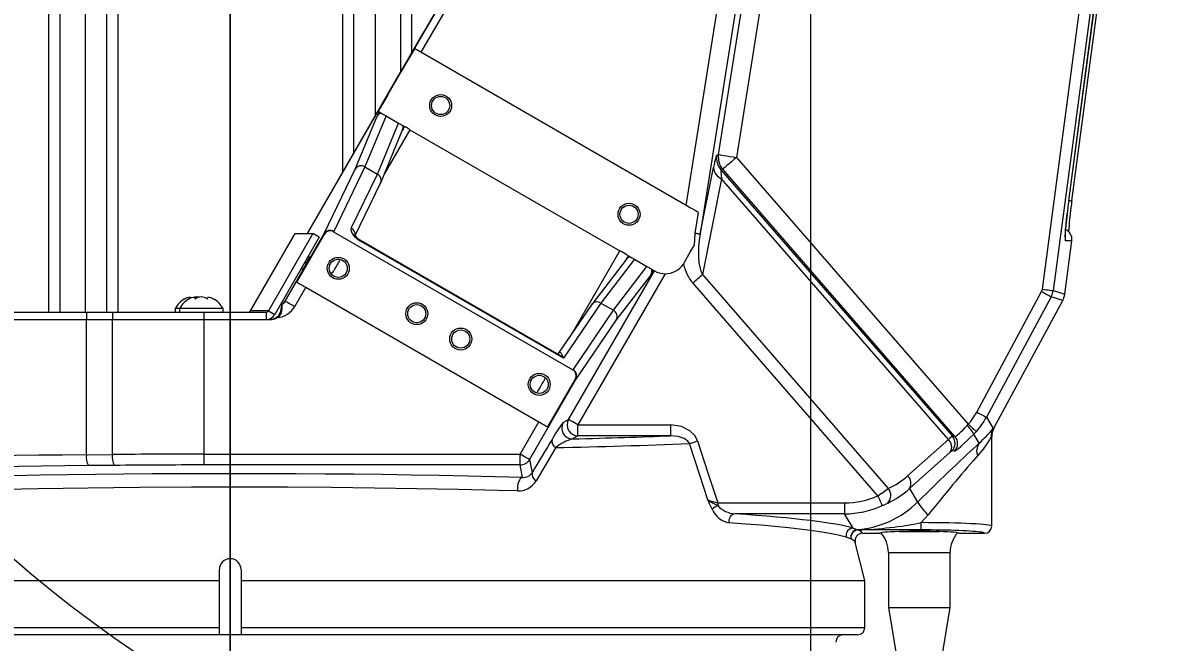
# Model space of a CAD drawing. Header units: millimetres. Extents: x 20 to 768, y 29 to 540.
# Drawn here: x 181.28 to 212.84, y 351 to 368.08 of the extents above; entities that cross this region are included whole.
import ezdxf

# ---------------------------------------------------------------- set-up
doc = ezdxf.new("R2010")
doc.units = ezdxf.units.MM
doc.linetypes.add('CENTERX2', pattern=[20.32, 12.7, -2.54, 2.54, -2.54])
doc.styles.add('SLDTEXTSTYLE0', font='TXT', dxfattribs={"width": 0.605})
doc.dimstyles.new('SLDDIMSTYLE0', dxfattribs={"dimtxt": 3.5, "dimasz": 3.5, "dimexe": 0, "dimexo": 0.0625, "dimgap": 0.875, "dimtad": 1, "dimtoh": 1, "dimlfac": 10, "dimrnd": 1e-09, "dimzin": 12, "dimdsep": 46, "dimtxsty": 'SLDTEXTSTYLE0', "dimsah": 1, "dimcen": 0.09, "dimadec": 0, "dimazin": 0, "dimtfac": 1, "dimtdec": 3, "dimtofl": 0, "dimtmove": 0, "dimatfit": 3, "dimfxl": 1, "dimfrac": 2, "dimtolj": 1, "dimtzin": 12, "dimarcsym": 0})

# ---------------------------------------------------------------- blocks, each defined once
blk = doc.blocks.new('*D8')
at = {"color": 7, "linetype": 'Continuous', "lineweight": 0, "transparency": 16777216}
for p, q in [((337.003, 378.502), (337.003, 236.735)), ((187.003, 330.847), (187.003, 236.735)), ((337.003, 238.235), (187.003, 238.235))]:
    blk.add_line(p, q, dxfattribs=at)
for points in [[(187.003, 238.235), (190.503, 237.697), (190.503, 238.774)], [(337.003, 238.235), (333.503, 238.774), (333.503, 237.697)]]:
    blk.add_solid(points, dxfattribs=at)
at = {"color": 7, "linetype": 'Continuous', "lineweight": 0, "transparency": 16777216, "insert": (256.665, 242.747), "char_height": 3.5, "attachment_point": 1, "style": 'SLDTEXTSTYLE0'}
blk.add_mtext('1500', dxfattribs=at)
blk = doc.blocks.new('*D10')
at = {"color": 7, "linetype": 'Continuous', "lineweight": 0, "transparency": 16777216}
for p, q in [((236.441, 378.502), (236.441, 244.462)), ((187.001, 333.206), (187.001, 244.462)), ((236.441, 245.962), (187.001, 245.962))]:
    blk.add_line(p, q, dxfattribs=at)
for centre, start, end in [((209.48, 248.642), 153.4349, 206.5651), ((213.962, 248.642), 333.4349, 26.5651)]:
    blk.add_arc(centre, 5.992, start, end, dxfattribs=at)
for points in [[(187.001, 245.962), (190.501, 245.424), (190.501, 246.501)], [(236.441, 245.962), (232.941, 246.501), (232.941, 245.424)]]:
    blk.add_solid(points, dxfattribs=at)
at = {"color": 7, "linetype": 'Continuous', "lineweight": 0, "transparency": 16777216, "insert": (205.708, 250.474), "char_height": 3.5, "attachment_point": 1, "style": 'SLDTEXTSTYLE0'}
blk.add_mtext('494.4', dxfattribs=at)
blk = doc.blocks.new('*D11')
at = {"color": 7, "linetype": 'Continuous', "lineweight": 0, "transparency": 16777216}
for p, q in [((203.003, 512.502), (355.828, 512.502)), ((354.328, 252.399), (354.328, 512.502)), ((232.505, 252.399), (355.828, 252.399))]:
    blk.add_line(p, q, dxfattribs=at)
for points in [[(354.328, 512.502), (353.79, 509.002), (354.867, 509.002)], [(354.328, 252.399), (354.867, 255.899), (353.79, 255.899)]]:
    blk.add_solid(points, dxfattribs=at)
at = {"color": 7, "linetype": 'Continuous', "lineweight": 0, "transparency": 16777216, "insert": (349.816, 377.113), "char_height": 3.5, "attachment_point": 1, "rotation": 90, "style": 'SLDTEXTSTYLE0'}
blk.add_mtext('2601', dxfattribs=at)
blk = doc.blocks.new('*D12')
at = {"color": 7, "linetype": 'Continuous', "lineweight": 0, "transparency": 16777216}
for p, q in [((203.003, 368.991), (203.003, 291.474)), ((187.001, 333.206), (187.001, 291.474)), ((203.003, 292.974), (187.001, 292.974))]:
    blk.add_line(p, q, dxfattribs=at)
for points in [[(187.001, 292.974), (190.501, 292.436), (190.501, 293.513)], [(203.003, 292.974), (199.503, 293.513), (199.503, 292.436)]]:
    blk.add_solid(points, dxfattribs=at)
at = {"color": 7, "linetype": 'Continuous', "lineweight": 0, "transparency": 16777216, "insert": (190.993, 297.486), "char_height": 3.5, "attachment_point": 1, "style": 'SLDTEXTSTYLE0'}
blk.add_mtext('160', dxfattribs=at)

msp = doc.modelspace()

# ---------------------------------------------------------------- linework, layer by layer
at = {"color": 7, "linetype": 'Continuous', "lineweight": 0}
for p, q in [((187.001279, 333.205902), (187.001279, 466.742915)), ((187.001279, 466.742915), (187.002615, 330.445315)), ((187.002615, 330.445315), (187.001279, 466.742915))]:
    msp.add_line(p, q, dxfattribs=at)
at = {"color": 7, "linetype": 'CENTERX2', "lineweight": 0, "ltscale": 0.1}
msp.add_line((187.002615, 382.235932), (187.002615, 330.847306), dxfattribs=at)
at = {"color": 7, "linetype": 'Continuous', "lineweight": 15}
for p, q in [((211.86877, 377.113491), (209.696966, 360.695055)), ((209.399965, 360.734341), (211.523533, 376.788125)), ((210.124971, 363.171366), (211.23611, 371.571365)), ((210.125379, 363.171312), (211.236517, 371.571312)), ((210.209961, 363.171312), (211.3211, 371.571312)), ((191.687376, 366.692227), (193.526409, 369.828212)), ((182.002615, 360.101652), (182.002615, 369.751653)), ((183.602615, 360.101652), (183.602615, 369.751653)), ((190.402616, 369.751653), (190.402616, 364.488036)), ((192.002616, 369.751653), (192.002616, 367.253131)), ((193.698826, 369.727102), (192.25753, 367.269352)), ((199.577601, 363.043106), (200.621128, 369.631678)), ((201.140454, 369.718731), (199.958768, 362.257859)), ((200.467372, 364.446479), (201.298451, 369.693709)), ((201.791619, 369.615597), (200.960539, 364.36837)), ((191.516483, 366.388503), (192.089821, 367.36618)), ((199.577601, 363.043106), (192.25753, 367.269352)), ((191.686914, 366.712508), (189.120135, 362.266717)), ((191.687035, 366.69164), (191.678085, 366.69685)), ((191.678426, 366.697434), (191.687376, 366.692227)), ((191.334278, 366.077647), (191.081115, 365.639153)), ((191.334278, 366.077647), (191.356382, 366.114089)), ((190.44727, 364.046243), (191.052534, 365.502107)), ((191.298918, 365.513405), (190.715209, 364.109391)), ((191.112793, 365.620864), (191.081115, 365.639153)), ((191.298918, 365.513405), (191.645117, 365.313527)), ((191.06141, 363.909516), (191.645117, 365.313527)), ((191.15101, 363.669086), (191.756508, 365.125513)), ((191.957831, 365.132982), (197.744816, 361.791864)), ((200.416374, 364.431855), (200.467372, 364.446479)), ((200.960539, 364.36837), (207.355155, 357.012206)), ((189.590546, 362.267471), (190.44727, 364.046243)), ((190.714215, 364.109954), (189.854276, 362.324509)), ((190.340389, 362.415126), (191.060417, 363.910085)), ((190.715209, 364.109391), (191.060417, 363.910085)), ((199.958768, 362.257859), (200.327454, 364.089793)), ((200.583702, 364.040789), (200.532704, 364.026165)), ((200.532704, 364.026165), (206.917778, 356.68098)), ((206.987527, 356.674032), (200.583702, 364.040789)), ((190.449215, 362.211368), (191.147023, 363.66019)), ((200.553791, 363.77973), (200.022006, 361.137387)), ((206.805396, 356.588082), (200.553791, 363.77973)), ((199.908835, 362.85187), (199.818277, 362.280113)), ((187.563862, 360.138482), (188.791608, 362.266717)), ((189.283619, 362.266717), (188.055873, 360.138482)), ((188.513367, 360.401744), (189.590546, 362.267471)), ((188.791608, 362.266717), (189.283619, 362.266717)), ((188.83787, 360.92985), (189.598288, 362.246934)), ((189.456685, 362.166715), (189.283619, 362.266717)), ((189.852472, 362.319097), (196.45028, 358.509851)), ((199.818277, 362.280113), (199.79151, 361.935744)), ((189.456685, 362.166715), (188.228938, 360.038483)), ((196.187804, 358.83126), (190.596581, 362.059352)), ((196.019874, 358.949849), (190.605951, 362.075579)), ((210.013287, 360.592777), (210.208872, 362.071365)), ((210.013965, 360.592687), (210.209556, 362.071312)), ((210.208872, 362.071365), (210.037616, 362.071365)), ((189.102322, 361.4445), (189.055609, 361.471471)), ((197.928688, 361.562002), (196.970134, 360.309413)), ((198.14721, 361.559543), (197.223154, 360.352031)), ((197.56935, 360.152149), (198.49341, 361.359665)), ((198.14721, 361.559543), (198.49341, 361.359665)), ((199.517535, 361.461204), (199.496823, 361.427894)), ((189.005927, 361.269215), (188.505144, 360.401836)), ((189.006085, 361.269123), (188.505303, 360.401744)), ((189.006085, 361.269123), (189.005927, 361.269215)), ((196.330596, 357.141267), (198.697919, 361.241591)), ((198.997708, 361.161205), (196.590246, 356.991358)), ((198.606816, 361.140639), (197.648633, 359.888533)), ((198.679533, 361.252207), (198.697919, 361.241591)), ((200.022006, 361.137387), (205.14968, 355.238672)), ((189.082819, 360.788429), (188.773017, 360.251835)), ((189.082819, 360.788429), (195.509508, 357.077977)), ((204.856314, 355.037247), (199.755177, 360.905436)), ((209.696966, 360.695055), (210.013287, 360.592777)), ((186.035499, 360.465276), (186.035499, 360.490206)), ((186.369732, 360.489521), (186.369732, 360.466555)), ((186.377615, 360.460919), (186.37283, 360.489521)), ((188.505144, 360.401836), (188.505303, 360.401744)), ((188.505303, 360.401744), (188.513367, 360.401744)), ((207.589513, 357.344707), (209.377816, 360.665843)), ((209.641597, 360.523808), (207.853292, 357.202672)), ((208.062436, 356.901354), (209.957915, 360.42153)), ((208.063039, 356.901029), (209.958519, 360.421205)), ((209.957915, 360.42153), (209.641597, 360.523808)), ((165.002616, 360.101652), (183.035402, 360.101652)), ((183.035402, 360.101652), (183.035402, 359.901652)), ((183.035402, 360.101652), (183.750753, 360.101652)), ((183.750753, 360.101652), (183.750753, 359.901652)), ((183.750753, 360.101652), (186.275343, 360.101652)), ((185.484286, 360.201651), (185.484286, 360.101652)), ((185.602615, 360.201651), (185.484286, 360.201651)), ((185.602615, 360.201651), (185.602615, 360.101652)), ((186.802615, 360.201651), (185.602615, 360.201651)), ((186.275343, 360.101652), (186.275343, 359.901652)), ((186.275343, 360.101652), (187.992064, 360.101652)), ((186.802615, 360.101652), (186.802615, 360.201651)), ((188.055873, 360.138482), (187.563862, 360.138482)), ((187.992064, 360.101652), (187.992064, 359.901652)), ((188.055873, 360.138482), (188.228938, 360.038483)), ((188.409714, 360.201651), (188.435103, 360.201651)), ((188.426571, 360.306752), (188.418507, 360.306752)), ((196.964425, 360.301513), (196.047238, 358.956096)), ((197.224142, 360.351455), (196.187804, 358.83126)), ((196.454065, 358.514121), (197.570336, 360.151571)), ((197.224142, 360.351455), (197.56935, 360.152149)), ((165.002616, 359.901652), (183.035402, 359.901652)), ((183.035402, 359.901652), (183.750753, 359.901652)), ((183.035402, 356.167698), (183.035402, 359.901652)), ((183.750753, 359.901652), (186.275343, 359.901652)), ((183.750753, 356.17457), (183.750753, 359.901652)), ((186.275343, 359.901652), (187.992064, 359.901652)), ((186.275343, 359.901652), (186.275343, 356.186341)), ((186.275343, 359.901652), (188.138143, 359.901652)), ((197.648633, 359.888533), (196.536533, 358.257204)), ((196.536533, 358.257204), (195.254371, 356.036432)), ((196.514875, 358.253639), (195.754457, 356.936556)), ((207.853292, 357.202672), (208.039558, 356.890823)), ((194.994721, 356.186341), (195.509508, 357.077977)), ((196.182612, 357.055828), (196.330596, 357.141267)), ((196.590246, 356.691541), (196.590246, 356.991358)), ((196.590246, 356.991358), (199.142936, 356.991358)), ((199.142936, 356.991358), (199.142936, 356.691541)), ((207.320422, 356.971555), (207.355155, 357.012206)), ((208.059922, 356.889451), (208.064687, 356.90037)), ((196.590246, 356.691541), (196.442261, 356.606102)), ((199.142936, 356.691541), (196.590246, 356.691541)), ((205.681647, 355.587557), (206.805396, 356.588082)), ((206.917778, 356.68098), (206.987527, 356.674032)), ((207.57752, 356.811589), (207.508504, 356.739244)), ((207.659232, 356.486893), (207.508504, 356.739244)), ((208.002615, 356.662755), (208.002177, 356.664628)), ((208.002615, 354.201926), (208.002615, 356.662755)), ((206.973453, 356.265989), (206.903703, 356.272938)), ((183.035402, 356.167698), (183.750753, 356.17457)), ((186.275343, 356.186341), (186.275343, 355.886753)), ((186.275343, 356.186341), (194.994721, 356.186341)), ((194.994721, 355.886753), (194.994721, 356.186341)), ((195.254371, 356.036432), (195.32408, 355.673479)), ((206.857326, 356.237418), (205.733578, 355.236893)), ((183.804851, 355.874983), (183.089501, 355.868109)), ((194.994721, 355.886753), (186.275343, 355.886753)), ((195.060805, 355.542675), (194.994721, 355.886753)), ((205.733578, 355.236893), (205.956682, 354.863367)), ((200.44499, 354.839243), (200.44499, 354.765292)), ((200.44499, 354.839243), (203.944644, 354.839243)), ((203.944644, 354.839243), (203.944644, 354.539655)), ((203.944644, 354.539655), (200.91564, 354.539655)), ((204.180494, 354.144791), (203.944644, 354.539655)), ((206.248574, 354.510877), (206.056486, 354.296227)), ((204.180494, 354.144791), (204.304515, 354.099158)), ((204.304515, 354.099158), (204.32125, 354.095446)), ((204.317978, 354.095377), (204.32125, 354.095446)), ((204.326252, 354.094307), (204.31965, 354.094219)), ((205.455097, 354.051653), (206.550133, 354.051653)), ((204.119216, 353.851083), (203.98889, 353.896558)), ((204.124851, 353.846798), (204.119216, 353.851083)), ((204.502615, 352.701652), (204.239811, 353.752871)), ((204.433699, 354.001652), (204.902616, 354.001652)), ((207.102616, 354.001652), (207.802585, 354.001652)), ((205.152616, 353.47548), (205.152616, 351.951651)), ((206.852616, 351.951651), (206.852616, 353.47548)), ((186.702615, 352.701652), (186.702615, 353.001651)), ((187.302615, 353.001651), (187.302615, 352.701652)), ((171.965089, 352.701652), (186.702615, 352.701652)), ((186.702615, 351.401653), (186.702615, 352.701652)), ((187.302615, 352.701652), (204.502615, 352.701652)), ((187.302615, 352.701652), (187.302615, 351.401653)), ((204.502615, 351.401653), (204.502615, 352.701652)), ((205.152616, 351.951651), (205.402616, 350.451651)), ((205.152616, 351.951651), (206.852616, 351.951651)), ((206.602615, 350.451651), (206.852616, 351.951651)), ((169.502617, 351.401653), (186.702615, 351.401653)), ((186.702615, 351.201652), (169.702616, 351.201652)), ((186.702615, 351.201652), (186.702615, 351.401653)), ((187.302615, 351.201652), (186.702615, 351.201652)), ((187.302615, 351.401653), (187.302615, 351.201652)), ((187.302615, 351.401653), (204.502615, 351.401653)), ((204.302615, 351.201652), (187.302615, 351.201652))]:
    msp.add_line(p, q, dxfattribs=at)
at = {"color": 8, "linetype": 'Continuous', "lineweight": 15}
for p, q in [((182.302616, 369.751653), (182.302616, 360.101652)), ((183.002616, 369.751653), (183.002616, 360.101652)), ((183.902616, 369.751653), (183.902616, 360.101652)), ((190.102615, 363.96842), (190.102615, 369.751653)), ((191.002615, 369.751653), (191.002615, 365.527266)), ((191.702615, 366.739544), (191.702615, 369.751653)), ((191.678085, 366.69685), (189.120346, 362.266717)), ((191.957831, 365.132982), (191.249694, 363.906452)), ((210.124971, 363.171366), (210.125379, 363.171312)), ((210.209556, 362.071312), (210.208872, 362.071365)), ((189.155548, 361.644712), (189.191278, 361.624083)), ((196.441434, 359.534341), (197.744816, 361.791864)), ((189.005927, 361.269215), (188.955669, 361.29823)), ((205.152616, 353.47548), (206.852616, 353.47548))]:
    msp.add_line(p, q, dxfattribs=at)
at = {"color": 7, "linetype": 'Continuous', "lineweight": 15, "flags": 128}
for points in [[(192.25753, 367.269352), (192.225107, 367.288071), (192.19383, 367.306128), (192.164805, 367.322886), (192.139058, 367.337752), (192.117499, 367.3502), (192.100892, 367.359787), (192.089821, 367.36618)], [(191.356382, 366.114089), (191.457045, 366.28691), (191.516483, 366.388503)], [(191.112793, 365.620864), (191.13796, 365.606335), (191.16763, 365.589205)], [(191.16763, 365.589205), (191.196952, 365.572277), (191.22949, 365.553489), (191.26394, 365.533599), (191.298918, 365.513405)], [(191.645117, 365.313527), (191.679967, 365.293408), (191.71244, 365.274659), (191.741175, 365.258068), (191.764966, 365.244332)], [(191.764966, 365.244332), (191.792377, 365.228507), (191.805192, 365.221107)], [(191.957831, 365.132982), (191.9233, 365.152919), (191.890155, 365.172056), (191.859727, 365.189624), (191.833238, 365.204916), (191.811751, 365.217322), (191.805192, 365.221107)], [(200.467372, 364.446479), (200.481105, 364.444304), (200.512059, 364.439401), (200.55912, 364.431948), (200.620599, 364.422211), (200.69429, 364.410541), (200.777542, 364.397353), (200.867368, 364.383125), (200.960539, 364.36837)], [(200.960539, 364.36837), (200.889346, 364.30648), (200.820708, 364.246816), (200.757094, 364.191517), (200.700785, 364.14257), (200.653808, 364.101732), (200.617847, 364.070472), (200.594196, 364.049912), (200.583702, 364.040789)], [(199.908835, 362.85187), (199.83817, 362.892667), (199.757238, 362.939394), (199.669224, 362.990207), (199.577601, 363.043106)], [(210.029803, 362.168217), (210.029906, 362.167362), (210.029493, 362.179566), (210.029796, 362.216178), (210.032588, 362.283495), (210.0391, 362.382338), (210.04972, 362.508869), (210.064287, 362.657729), (210.081479, 362.81507)], [(199.818277, 362.280113), (199.848038, 362.275398), (199.874678, 362.271178), (199.897978, 362.267488), (199.91775, 362.264356), (199.93383, 362.261811), (199.946087, 362.259868), (199.954423, 362.258548), (199.958768, 362.257859)], [(199.517535, 361.461204), (199.697365, 361.77268), (199.79151, 361.935744)], [(197.987135, 361.65196), (197.963936, 361.665356), (197.931706, 361.683965), (197.891973, 361.706904), (197.846331, 361.733255), (197.796614, 361.761961), (197.744816, 361.791864)], [(197.987135, 361.65196), (198.003817, 361.642331), (198.027361, 361.628738)], [(198.027361, 361.628738), (198.051152, 361.615002), (198.079887, 361.598411), (198.11236, 361.579663), (198.14721, 361.559543)], [(189.175553, 361.585921), (189.175693, 361.586285), (189.172679, 361.579594), (189.160134, 361.553908), (189.133709, 361.502901), (189.093312, 361.427736), (189.039574, 361.329907), (189.004261, 361.266148)], [(198.49341, 361.359665), (198.528387, 361.339471), (198.562836, 361.319581), (198.595375, 361.300793), (198.624697, 361.283866)], [(189.777363, 361.163816), (189.835904, 361.21366), (189.854314, 361.241278)], [(198.624697, 361.283866), (198.659289, 361.263892), (198.679533, 361.252207)], [(199.755177, 360.905436), (199.792163, 360.937587), (199.828794, 360.96943), (199.864717, 361.000657), (199.899584, 361.030966), (199.933061, 361.060065), (199.964824, 361.087677), (199.994568, 361.113534), (200.022006, 361.137387)], [(188.83787, 360.92985), (188.854037, 360.920516), (188.87561, 360.908061), (188.902079, 360.892779), (188.932819, 360.875032), (188.967103, 360.855237), (189.004122, 360.833863), (189.043, 360.811418), (189.082819, 360.788429)], [(209.399965, 360.734341), (209.456076, 360.72692), (209.510173, 360.719764), (209.560309, 360.713133), (209.604688, 360.707262), (209.641713, 360.702363), (209.670055, 360.698614), (209.688696, 360.696149), (209.696966, 360.695055)], [(185.734286, 360.460919), (185.81296, 360.500717), (185.862678, 360.515857), (185.898375, 360.516292), (185.915128, 360.502979), (185.915046, 360.490206)], [(185.852615, 360.460919), (185.93129, 360.500717), (185.981008, 360.515857), (186.016705, 360.516292), (186.033457, 360.502979), (186.03329, 360.47692), (186.027615, 360.460919)], [(186.370957, 360.500717), (186.387043, 360.515857), (186.421771, 360.516292), (186.46814, 360.502979), (186.524553, 360.47692), (186.552616, 360.460919)], [(188.505144, 360.401836), (188.485344, 360.371846), (188.417488, 360.306704)], [(188.773017, 360.251835), (188.723443, 360.280457), (188.675691, 360.308024), (188.631515, 360.333529), (188.592539, 360.356033), (188.560195, 360.374707), (188.535671, 360.388866), (188.519868, 360.397992), (188.513367, 360.401744)], [(209.377816, 360.665843), (209.427652, 360.639009), (209.475696, 360.613138), (209.520225, 360.589162), (209.55964, 360.567939), (209.592523, 360.550231), (209.617695, 360.536677), (209.63425, 360.527763), (209.641597, 360.523808)], [(196.052353, 358.962828), (196.047664, 358.959761), (196.024966, 358.953127), (196.011699, 358.953792), (196.011907, 358.953682)], [(207.589513, 357.344707), (207.639347, 357.317873), (207.687393, 357.292003), (207.731922, 357.268025), (207.771335, 357.246803), (207.804219, 357.229096), (207.82939, 357.215542), (207.845947, 357.206626), (207.853292, 357.202672)], [(195.509508, 357.077977), (195.549327, 357.054988), (195.588205, 357.032542), (195.625224, 357.011169), (195.659508, 356.991375), (195.690248, 356.973627), (195.716717, 356.958346), (195.73829, 356.94589), (195.754457, 356.936556)], [(196.590246, 356.991358), (196.540672, 357.01998), (196.492921, 357.047549), (196.448745, 357.073054), (196.409768, 357.095558), (196.377424, 357.114232), (196.3529, 357.128391), (196.337097, 357.137515), (196.330596, 357.141267)], [(199.890871, 356.549606), (199.820265, 356.688216), (199.676291, 356.831387), (199.442936, 356.946546), (199.142936, 356.991358)], [(207.355155, 357.012206), (207.397017, 356.974438), (207.437387, 356.938017), (207.474828, 356.904239), (207.508002, 356.874308), (207.53573, 356.849292), (207.557022, 356.830082), (207.57112, 356.817363), (207.57752, 356.811589)], [(199.668223, 356.476845), (199.620102, 356.545612), (199.520415, 356.616046), (199.356653, 356.671694), (199.142936, 356.691541)], [(207.983875, 356.654099), (207.982607, 356.652408), (207.977499, 356.645286), (207.937278, 356.582537), (207.881939, 356.494223), (207.762712, 356.321126), (207.610613, 356.134401)], [(195.977951, 356.364194), (195.712845, 355.91628), (195.43771, 355.450809)], [(199.668223, 356.476845), (199.689528, 356.483807), (199.713357, 356.491594), (199.73941, 356.500109), (199.76736, 356.509242), (199.796858, 356.518883), (199.827534, 356.528907), (199.859004, 356.539191), (199.890871, 356.549606)], [(200.168131, 354.924245), (199.951184, 355.6009), (199.668223, 356.476845)], [(199.890871, 356.549606), (200.175835, 355.67366), (200.44499, 354.839243)], [(195.254371, 356.036432), (195.247871, 356.040186), (195.232068, 356.04931), (195.207544, 356.063469), (195.175199, 356.082143), (195.136223, 356.104645), (195.092047, 356.13015), (195.044295, 356.15772), (194.994721, 356.186341)], [(195.060805, 355.542675), (195.030244, 355.532326), (195.001173, 355.507884), (194.975007, 355.47054), (194.953021, 355.422114), (194.936287, 355.364967), (194.92562, 355.30188), (194.92154, 355.235927), (194.924244, 355.170325)], [(194.924244, 355.170325), (194.387929, 355.18466), (193.285081, 355.210346), (192.151011, 355.231835), (190.980612, 355.24912), (189.787046, 355.261962), (188.579419, 355.270277), (187.366835, 355.273985), (185.931359, 355.272347), (184.498452, 355.264259), (183.083192, 355.249837), (181.700658, 355.229205), (180.356329, 355.202361), (179.054496, 355.169481), (177.808607, 355.130942), (176.632111, 355.087124), (175.483247, 355.03584), (174.419102, 354.979174), (173.451309, 354.917807), (172.591504, 354.852419)], [(204.856314, 355.037247), (204.879671, 354.986024), (204.902199, 354.936621), (204.923096, 354.890794), (204.941621, 354.85017), (204.957114, 354.816194), (204.969026, 354.790071), (204.976934, 354.77273), (204.980555, 354.764788)], [(200.293372, 354.667483), (200.230479, 354.794647), (200.168745, 354.922998), (200.168131, 354.924245)], [(203.98889, 353.896558), (203.728731, 353.961912), (203.379294, 354.026091), (202.931523, 354.090119), (202.394879, 354.152203), (201.639613, 354.223475), (201.214056, 354.257973), (200.759567, 354.291421)], [(204.239811, 353.752871), (204.229891, 353.774035), (204.124851, 353.846798)]]:
    msp.add_lwpolyline(points, dxfattribs=at)
at = {"color": 8, "linetype": 'Continuous', "lineweight": 15, "flags": 128}
for points in [[(210.126833, 363.182306), (210.128285, 363.182116), (210.165113, 363.177243), (210.191579, 363.173744), (210.206598, 363.171756), (210.209961, 363.171312)], [(190.596581, 362.059352), (190.604236, 362.072611), (190.605951, 362.075579)], [(189.191278, 361.624083), (189.175095, 361.588371), (189.174446, 361.586425)]]:
    msp.add_lwpolyline(points, dxfattribs=at)
at = {"color": 7, "linetype": 'Continuous', "lineweight": 15}
for centre, radius in [((192.803896, 365.799207), 0.3025), ((192.803896, 365.799207), 0.25), ((198.000048, 362.799207), 0.3025), ((198.000048, 362.799207), 0.25), ((189.98069, 361.309272), 0.3025), ((189.98069, 361.309272), 0.25), ((192.145754, 360.059272), 0.3025), ((192.145754, 360.059272), 0.25), ((193.358189, 359.359272), 0.3025), ((193.358189, 359.359272), 0.25), ((195.523253, 358.109272), 0.3025), ((195.523253, 358.109272), 0.25)]:
    msp.add_circle(centre, radius, dxfattribs=at)
at = {"color": 7, "linetype": 'CENTERX2', "lineweight": 0}
for centre, radius, start, end in [((203.002615, 378.501652), 134, 299.41474731, 180), ((203.002615, 378.501652), 130.743499, 314.29658528, 194.29658528), ((143.997116, 378.501652), 74.9945, 25.50539372, 205.5), ((232.505365, 327.40139), 75.00275, 145.5, 325.5)]:
    msp.add_arc(centre, radius, start, end, dxfattribs=at)
at = {"color": 7, "linetype": 'Continuous', "lineweight": 0}
msp.add_arc((203.002615, 378.501652), 33.438664, 194.9355699, 74.9541752, dxfattribs=at)
at = {"color": 7, "linetype": 'Continuous', "lineweight": 15}
for centre, radius, start, end in [((191.794214, 366.629475), 0.134259, 149.5901663, 149.8787853), ((191.725895, 366.669471), 0.04474, 149.4265369, 150.2959545), ((193.290842, 365.001153), 2.233155, 150.0946805, 151.1805819), ((191.354152, 366.10958), 0.00503, 63.6826723, 79.9408653), ((191.217206, 365.404095), 0.191634, 104.9932385, 149.2390551), ((200.911066, 364.354183), 0.500753, 171.0767784, 220.9233856), ((200.962058, 364.368805), 0.500748, 171.0764887, 220.9236753), ((200.681615, 364.110678), 0.354776, 183.374884, 248.881705), ((221.629489, 361.501216), 11.539025, 172.6249875, 175.9076622), ((189.752067, 362.158868), 0.194637, 58.3233608, 146.0841632), ((189.761057, 362.157351), 0.185792, 60.5257605, 151.1729163), ((209.912146, 362.110652), 0.3, 352.4735359, 64.7585693), ((190.771131, 362.423367), 0.385021, 210.5311972, 244.5948107), ((184.366852, 363.915339), 5.340875, 330.2995811, 334.5956383), ((196.009799, 357.8457), 7.029931, 148.1738083, 151.117353), ((198.997919, 361.761206), 0.6, 269.9798508, 326.2536835), ((198.439604, 361.234244), 0.191629, 330.7597745, 15.0075075), ((198.997893, 361.7611), 0.599895, 239.9971024, 269.9823633), ((186.096225, 359.861754), 0.7, 120.3971521, 150.9502528), ((186.214554, 359.861754), 0.7, 120.3971521, 150.9502528), ((186.084202, 360.297683), 0.221222, 74.4650857, 105.8601423), ((186.202615, 360.230367), 0.289446, 52.7997608, 127.2002392), ((186.190677, 359.861754), 0.7, 29.0497472, 59.1732432), ((209.516889, 360.658707), 0.500756, 331.7292916, 352.4344095), ((209.518283, 360.658255), 0.5, 331.6992442, 352.4647533), ((187.500113, 360.175239), 0.073586, 270.0067977, 330.0328075), ((187.992061, 360.175349), 0.073697, 270.0030034, 329.9832994), ((187.992029, 360.175161), 0.273509, 270.007519, 330.0186345), ((188.097128, 360.211007), 0.312726, 304.1837535, 358.2856767), ((188.145637, 360.194038), 0.289566, 304.0690674, 1.5065585), ((188.823074, 360.219988), 0.413766, 167.8956427, 182.5400324), ((187.891088, 360.210388), 0.544085, 359.0798734, 10.2015475), ((196.354777, 358.349524), 0.186615, 329.081909, 59.2189415), ((196.361715, 358.342784), 0.194641, 333.9167518, 61.6756687), ((187.663787, 362.646946), 9.138358, 328.4778236, 331.5220814), ((198.728095, 355.055713), 3.237274, 141.8414906, 151.7724135), ((196.443154, 356.906435), 0.300334, 150.1702518, 269.8296698), ((196.591139, 356.991874), 0.300334, 150.1704203, 269.8296436), ((206.780031, 356.341753), 0.829863, 28.6190773, 49.3693173), ((203.401603, 360.87673), 6.115397, 314.1240998, 319.3238953), ((208.471758, 356.664249), 0.487989, 152.3349691, 181.1918713), ((208.500496, 356.663813), 0.49832, 151.5309464, 179.9062586), ((208.40576, 356.685013), 0.401745, 149.4110935, 183.1728168), ((196.088576, 356.549698), 0.215986, 170.091767, 239.1903975), ((196.756107, 355.437174), 1.210328, 105.0288956, 130.0106486), ((206.620837, 356.381573), 0.276962, 328.6350352, 48.2125849), ((206.690216, 356.484565), 0.300605, 315.250676, 40.7984182), ((206.759965, 356.477617), 0.300605, 315.2506843, 40.7984099), ((191.755281, 555.19191), 198.872551, 271.21665535, 272.28034428), ((207.9477, 356.267505), 0.362414, 142.7459945, 201.5473789), ((183.54452, 356.104953), 0.51297, 172.9741914, 207.497691), ((184.259875, 356.111827), 0.512974, 172.9744091, 207.497435), ((194.994611, 356.186993), 0.300239, 270.0210702, 329.9028799), ((195.081304, 355.831769), 0.28982, 265.9440637, 326.8954964), ((195.544007, 355.645381), 0.221715, 172.7194986, 241.3517707), ((194.943495, 355.74531), 0.575308, 268.0824085, 329.2094118), ((205.497083, 355.381047), 0.276966, 328.6356948, 48.2119254), ((168.822285, 407.833578), 63.921075, 304.31393045, 304.63290621), ((204.922005, 355.047054), 0.297579, 314.8146823, 40.0849229), ((201.755407, 357.36831), 2.914258, 236.9986601, 243.2783167), ((201.291612, 358.090139), 3.359329, 250.4617418, 255.4028503), ((200.728982, 354.158642), 0.669833, 115.0857335, 130.5661682), ((200.959492, 355.234802), 0.696528, 222.3821207, 266.3904425), ((204.053876, 356.809062), 2.72147, 275.2842381, 314.3614985), ((201.442249, 362.477876), 8.48595, 294.6428423, 295.7710985), ((207.235834, 355.625512), 1.488991, 210.7873629, 228.4678819), ((200.871818, 354.907572), 0.626293, 202.5413134, 259.6750118), ((200.953109, 354.342916), 0.200275, 100.7828131, 194.8992002), ((204.184225, 353.943848), 0.200978, 91.0637713, 193.6091682), ((204.314251, 353.898644), 0.20075, 92.7797991, 193.7045202), ((204.32005, 353.894456), 0.200932, 90.5908303, 193.7204801), ((204.321766, 353.892159), 0.202072, 90.6000033, 192.9723708), ((204.321915, 354.099276), 0.005541, 224.7220164, 245.8717456), ((203.94967, 364.905504), 10.816443, 271.9686832, 281.2318121), ((204.330108, 354.122808), 0.02876, 252.0617956, 262.2957406), ((205.274377, 286.702909), 67.398067, 89.33968638, 90.8060372), ((203.965041, 354.252699), 2.091898, 355.7178396, 1.1922871), ((207.802438, 354.201829), 0.200177, 270.0420686, 0.0278875), ((204.433939, 353.801521), 0.200131, 90.0687563, 194.0689354), ((204.352615, 353.475479), 0.8, 0, 42.5886616), ((207.652615, 353.475479), 0.8, 137.4113384, 180), ((187.002615, 353.001652), 0.3, 89.9999128, 180.0002028), ((187.002615, 353.001651), 0.3, 359.9999675, 89.9999168), ((203.902615, 351.001652), 0.2, 90, 180), ((204.302615, 351.401652), 0.2, 270, 0)]:
    msp.add_arc(centre, radius, start, end, dxfattribs=at)
at = {"color": 8, "linetype": 'Continuous', "lineweight": 15}
for centre, radius, start, end in [((191.582451, 365.197614), 0.1884, 337.499056, 14.3576943), ((190.252171, 362.242568), 0.193801, 353.028424, 62.9221199), ((209.911388, 362.110712), 0.300075, 352.4655166, 64.6001606), ((209.739265, 362.110608), 0.300921, 352.5068142, 16.9975851), ((198.078166, 361.447306), 0.188411, 105.6433, 142.500562), ((209.964191, 360.432465), 0.012608, 240.1501998, 243.2651627), ((210.006561, 360.53916), 0.054036, 82.1252926, 82.8504192)]:
    msp.add_arc(centre, radius, start, end, dxfattribs=at)
at = {"color": 7, "linetype": 'Continuous', "lineweight": 15}
for centre, major_axis, ratio, start_param, end_param in [((206.60435, 392.150137), (14.925924, 25.452702), 0.000236556, 2.584159897, 3.141593454), ((184.310348, 353.915089), (7.376687, 12.776553), 0.000236556, 5.981614644, 6.283184507), ((184.396897, 353.865119), (7.290478, 12.827108), 0.000473047, 6.06540603, 6.2831797), ((206.690558, 392.099581), (15.012474, 25.402732), 0.000354814, 3.0717809, 3.141595457), ((191.24885, 365.834905), (0.2, 0.34641), 0.034920769, 2.256841694, 2.879793266), ((191.941248, 365.435149), (0.2, 0.34641), 0.034920769, 2.256841694, 2.879793266), ((190.62037, 363.946304), (0.182509, -0.081816), 0.942691357, 1.477209859, 3.033256486), ((200.214793, 363.141586), (0.202581, 1.290343), 0.040101107, 0.018631281, 0.751669567), ((190.504967, 363.668721), (0.203412, 0.444196), 0.40809073, 6.244661295, 6.250378218), ((191.178377, 364.186192), (0.092698, 0.287344), 0.654339064, 3.001987873, 3.007704795), ((190.966569, 363.746426), (0.182509, -0.081816), 0.942691357, 6.17484914, 7.754678244), ((200.70796, 363.063476), (-0.17553, 0.962671), 0.035723324, 6.275372582, 7.008410868), ((210.183122, 363.171365), (0.145903, 1.099974), 0.051952745, 1.577687369, 1.912979359), ((210.267705, 363.171365), (0.145903, 1.099974), 0.051952745, 1.577687369, 1.753194044), ((189.851009, 362.118972), (0.259808, -0.15), 0.155435886, 3.176499239, 3.481429563), ((189.94164, 362.275949), (0.086603, -0.05), 0.466307658, 3.176499239, 3.296980694), ((190.689843, 362.220886), (0.34641, -0.2), 0.466307658, 3.176499239, 4.71238898), ((200.464973, 362.244527), (0.256514, 1.274573), 0.384577274, 1.637610164, 2.69527977), ((198.104472, 361.87681), (0.2, 0.34641), 0.034920769, 3.403392041, 4.026343613), ((200.464973, 362.244527), (-0.317765, -1.578918), 0.620895631, 5.375632895, 5.836872424), ((198.79687, 361.477054), (0.2, 0.34641), 0.034920769, 3.403392041, 4.026343613), ((209.201433, 360.760705), (0.190569, -0.061618), 0.998583625, 6.10222315, 6.464147464), ((209.201433, 360.760705), (0.153828, 0.475749), 0.999717529, 4.531426823, 4.893351137), ((188.244809, 360.551652), (0.300731, 0), 0.997568656, 5.328155885, 5.759938202), ((188.252874, 360.551652), (0.300731, 0), 0.997568656, 5.328155885, 5.759938202), ((197.129334, 360.188352), (0.162109, -0.117149), 0.942691357, 1.670099717, 3.249928821), ((197.404279, 360.591665), (0.202498, 0.22395), 0.654339064, 3.275480512, 3.281197434), ((188.252874, 360.551652), (-0.600488, 0), 0.999188017, 1.662476823, 2.618345548), ((197.292841, 359.74974), (0.282979, 0.398258), 0.40809073, 0.03280709, 0.038524012), ((197.475533, 359.988473), (0.162109, -0.117149), 0.942691357, 0.108336167, 1.664382795), ((188.105885, 360.201652), (-0.300244, 0), 0.999188017, 1.570796327, 2.16041239), ((188.138143, 360.201652), (-0.300244, 0), 0.999188017, 1.570796327, 2.171507397), ((196.097173, 358.674282), (-0.003776, 0.313884), 0.339532165, 5.232028707, 6.817574733), ((196.368329, 358.565499), (0.086603, -0.05), 0.466307658, 6.127797266, 6.248278722), ((196.277698, 358.408522), (0.259808, -0.15), 0.155435886, 5.943348398, 6.248278722), ((206.091978, 358.154235), (-0.87336, 1.462194), 0.998141969, 3.439411375, 3.679201762), ((206.091978, 358.154235), (-1.02691, 1.71927), 0.998698136, 3.439411375, 3.679201762), ((207.32542, 357.046412), (0.339634, 0.371378), 0.093690629, 3.183184848, 4.595657971), ((205.562983, 352.253728), (2.497339, 4.650662), 0.024793695, 6.257982009, 6.374050274), ((175.505565, 320.281827), (25.938071, 44.984285), 0.015721541, 0.640760643, 0.674377853), ((187.002615, 357.064769), (16.174326, 0), 0.0349221, 5.335567492, 5.561346626), ((206.550676, 356.3422), (0.368008, 0.338782), 0.023710068, 0.051684292, 0.784722577), ((207.537448, 356.834918), (0.566265, 0.567978), 0.059023052, 3.189735703, 4.602208825), ((206.002615, 352.017003), (1.997482, 4.650875), 0.021572832, 6.253933881, 6.370002146), ((205.649235, 354.347259), (2.497801, 2.512892), 0.04171584, 0.594862782, 1.405562098), ((206.762704, 356.130706), (0.141566, 0.141994), 0.059023052, 0.048143049, 0.781181335), ((187.002615, 355.049093), (22, 0), 0.051693128, 1.752116101, 2.710451543), ((186.275343, 355.468355), (14, 0), 0.051284755, 1.570796327, 1.752116101), ((206.002615, 353.994769), (1.997389, 2.513741), 0.040641236, 0.585703029, 1.396402345), ((187.002615, 354.749504), (21.7, 0), 0.052407779, 1.752116101, 2.710451543), ((187.002615, 354.735927), (17.37407, 0), 0.052412278, 1.088510473, 2.574922061), ((186.275343, 355.168766), (13.7, 0), 0.052407779, 1.570796327, 1.752116101), ((204.117917, 357.153341), (2.217457, -0.422784), 0.941430505, 5.365705071, 5.657158611), ((203.94104, 357.042263), (1.130231, -1.892251), 0.998141969, 5.745576199, 6.172794247), ((203.957819, 357.01417), (2.513639, -0.469156), 0.948261543, 5.365416585, 5.656870125), ((203.94104, 357.042263), (-1.283781, 2.149328), 0.998586853, 2.603983546, 3.031201593), ((187.002615, 353.989132), (17.43272, 0), 0.052412278, 0.171197957, 0.646663892), ((187.002615, 353.989132), (17.43272, 0), 0.052412278, 0.013702756, 0.115268805), ((206.002615, 354.001652), (1.1, 0), 0.052407779, 0, 3.141592654), ((206.002615, 354.002201), (1.8, 0), 0.052407779, 0.290022801, 1.543857782), ((206.002615, 354.201927), (2, 0), 0.047167001, 0, 1.543857782)]:
    msp.add_ellipse(centre, major_axis=major_axis, ratio=ratio, start_param=start_param, end_param=end_param, dxfattribs=at)
at = {"color": 8, "linetype": 'Continuous', "lineweight": 15}
for centre, major_axis, ratio, start_param, end_param in [((210.183122, 363.171365), (0.145903, 1.099974), 0.051952745, 1.912979359, 3.148483696), ((196.097173, 358.674282), (0.369672, -0.325995), 0.361452989, 1.64359825, 2.079930563), ((206.002615, 354.002201), (1.8, 0), 0.052407779, 6.277370168, 6.573208108)]:
    msp.add_ellipse(centre, major_axis=major_axis, ratio=ratio, start_param=start_param, end_param=end_param, dxfattribs=at)

# ---------------------------------------------------------------- dimensions: what is measured, and where the dimension line sits
at = {"color": 7, "linetype": 'Continuous', "lineweight": 0}
dim = msp.add_linear_dim(base=(354.328069, 512.501652), p1=(232.505365, 252.39864), p2=(203.002615, 512.501652), angle=90, text='2601', dimstyle='SLDDIMSTYLE0', dxfattribs=at)
dim.commit()
dim.dimension.update_dxf_attribs({"geometry": '*D11', "text_midpoint": (354.328069, 382.450146), "dimtype": 160})
for base, p1, text, picture, middle in [((187.001279, 245.96222), (236.441279, 378.501652), '(<>)', '*D10', (211.721279, 245.96222)), ((187.001279, 292.974263), (203.002615, 368.990827), '160', '*D12', (195.001947, 292.974263))]:
    dim = msp.add_linear_dim(base=base, p1=p1, p2=(187.001279, 333.205902), text=text, dimstyle='SLDDIMSTYLE0', dxfattribs=at)
    dim.commit()
    dim.dimension.update_dxf_attribs({"geometry": picture, "text_midpoint": middle, "dimtype": 160})
dim = msp.add_linear_dim(base=(187.002615, 238.235256), p1=(337.002615, 378.501652), p2=(187.002615, 330.847306), dimstyle='SLDDIMSTYLE0', dxfattribs=at)
dim.commit()
dim.dimension.update_dxf_attribs({"geometry": '*D8', "text_midpoint": (262.002615, 238.235256), "dimtype": 160})

doc.saveas('drawing.dxf')
